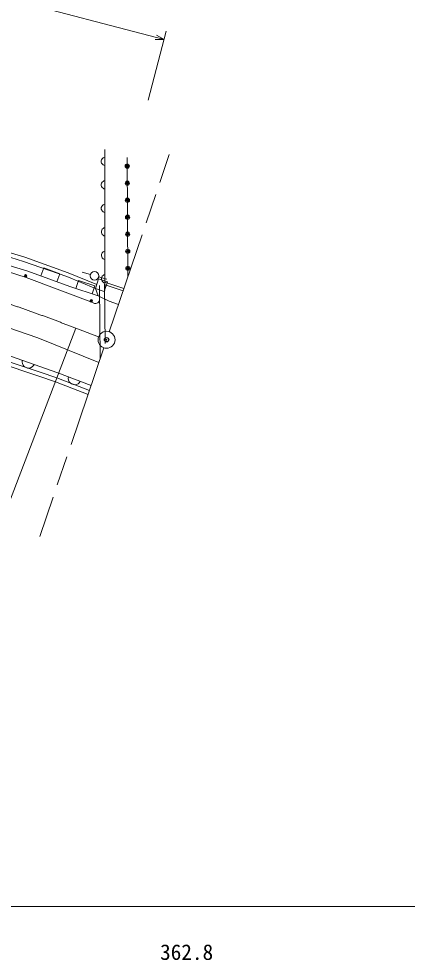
# Model space of a CAD drawing. Units: millimetres, scale not verified. Extents: x 40000 to 680000, y 20000 to 380000.
# Drawn here: x 411092 to 456701, y 198715 to 309261 of the extents above; entities that cross this region are included whole.
import ezdxf
from ezdxf.enums import TextEntityAlignment as Align

# ---------------------------------------------------------------- set-up
doc = ezdxf.new("R2010")
doc.units = ezdxf.units.MM
doc.header["$LTSCALE"] = 1000
doc.header["$PDMODE"] = 32
doc.header["$PDSIZE"] = 500
doc.linetypes.add('CHAIN', pattern=[18.5, 12, -1.5, 3.5, -1.5])
for name, color, linetype, lineweight in [('M-BGD', 7, 'Continuous', 13), ('M-BMK', 2, 'CHAIN', 13), ('M-BMK-SRVR', 3, 'Continuous', 13), ('M-STR-HTXT', 7, 'Continuous', 13), ('M-STR-STRC', 7, 'Continuous', 13), ('M-TTL-BAND', 7, 'Continuous', 13)]:
    doc.layers.add(name, color=color, linetype=linetype, lineweight=lineweight)
doc.layers.add('M-OTRS', color=6, linetype='Continuous')
doc.styles.add('ＭＳ ゴシック', font='')
doc.styles.get('ＭＳ ゴシック').set_extended_font_data('MS Gothic')

msp = doc.modelspace()

# ---------------------------------------------------------------- linework, layer by layer
at = {"layer": 'M-BGD'}
for p, q in [((421080, 292980), (420980, 292920)), ((421200, 293020), (421080, 292980)), ((421206, 277359), (421200, 293898)), ((423821, 292962), (423900, 278956)), ((420820, 292719), (420780, 292599)), ((420780, 292599), (420780, 292439)), ((420780, 292439), (420820, 292319)), ((420880, 292819), (420820, 292719)), ((420820, 292319), (420880, 292219)), ((420980, 292920), (420880, 292819)), ((420880, 292219), (420980, 292120)), ((420980, 292120), (421080, 292060)), ((421080, 292060), (421200, 292020)), ((420821, 289963), (420781, 289843)), ((420781, 289843), (420781, 289683)), ((420781, 289683), (420821, 289563)), ((420881, 290063), (420821, 289963)), ((420981, 290163), (420881, 290063)), ((421081, 290223), (420981, 290163)), ((421201, 290263), (421081, 290223)), ((420821, 289563), (420881, 289463)), ((420881, 289463), (420982, 289363)), ((420982, 289363), (421082, 289303)), ((421082, 289303), (421202, 289263)), ((421082, 287466), (420982, 287406)), ((421202, 287506), (421082, 287466)), ((420822, 287206), (420782, 287086)), ((420782, 287086), (420782, 286926)), ((420782, 286926), (420823, 286806)), ((420882, 287306), (420822, 287206)), ((420823, 286806), (420883, 286706)), ((420982, 287406), (420882, 287306)), ((420883, 286706), (420983, 286606)), ((420983, 286606), (421083, 286546)), ((421083, 286546), (421203, 286506)), ((420823, 284450), (420784, 284330)), ((420784, 284330), (420784, 284170)), ((420784, 284170), (420824, 284050)), ((420883, 284550), (420823, 284450)), ((420983, 284650), (420883, 284550)), ((421083, 284710), (420983, 284650)), ((421203, 284750), (421083, 284710)), ((405280, 283227), (411783, 281253)), ((420824, 284050), (420884, 283950)), ((420884, 283950), (420984, 283850)), ((420984, 283850), (421084, 283790)), ((421084, 283790), (421204, 283750)), ((405142, 282747), (411627, 280778)), ((405142, 282747), (411627, 280778)), ((420984, 281893), (420885, 281793)), ((421084, 281953), (420984, 281893)), ((421204, 281993), (421084, 281953)), ((412148, 279620), (406705, 281299)), ((411783, 281253), (416901, 279450)), ((420825, 281693), (420785, 281573)), ((420785, 281573), (420785, 281413)), ((420785, 281413), (420825, 281293)), ((420885, 281793), (420825, 281693)), ((420825, 281293), (420885, 281193)), ((420885, 281193), (420985, 281093)), ((420985, 281093), (421085, 281033)), ((421085, 281033), (421205, 280993)), ((411960, 278889), (406439, 280614)), ((411627, 280778), (416723, 278983)), ((411627, 280778), (416723, 278983)), ((414012, 280004), (413670, 279065)), ((415891, 279319), (414012, 280004)), ((419551, 276013), (411960, 278889)), ((417070, 277825), (412148, 279620)), ((415549, 278380), (415891, 279319)), ((416723, 278983), (420081, 277593)), ((416723, 278983), (420081, 277593)), ((416901, 279450), (420272, 278055)), ((419494, 279222), (418535, 279506)), ((420457, 278722), (420081, 277593)), ((420457, 278951), (421423, 278692)), ((421500, 278375), (420457, 278722)), ((420826, 278937), (420786, 278817)), ((420786, 278817), (420786, 278657)), ((420786, 278657), (420826, 278537)), ((420886, 279037), (420826, 278937)), ((420986, 279137), (420886, 279037)), ((421086, 279197), (420986, 279137)), ((421206, 279237), (421086, 279197)), ((420428, 276725), (417070, 277825)), ((418110, 278536), (417799, 277586)), ((420011, 277914), (418110, 278536)), ((419700, 276963), (420011, 277914)), ((420081, 277593), (420428, 276725)), ((420081, 277593), (421123, 277246)), ((420645, 269352), (420550, 277963)), ((420826, 278537), (420886, 278437)), ((420886, 278437), (420986, 278337)), ((420986, 278337), (421086, 278277)), ((421086, 278277), (421206, 278237)), ((423343, 277313), (421107, 278061)), ((421123, 277246), (421500, 278375)), ((421225, 271148), (421150, 277970)), ((423440, 277597), (421202, 278346)), ((421702, 276088), (420428, 276725)), ((419832, 275907), (419551, 276013)), ((419981, 275850), (419832, 275907)), ((420126, 275838), (419981, 275850)), ((420241, 275859), (420126, 275838)), ((420370, 275917), (420241, 275859)), ((420462, 275989), (420370, 275917)), ((420542, 276087), (420462, 275989)), ((420570, 276162), (420542, 276087)), ((421702, 276088), (422798, 275704)), ((408726, 270100), (415657, 267681)), ((408371, 268991), (413446, 267278)), ((408523, 269468), (413606, 267752)), ((411483, 269138), (411480, 268948)), ((411480, 268948), (411516, 268777)), ((411516, 268777), (411608, 268586)), ((412783, 268493), (412899, 268643)), ((411608, 268586), (411720, 268451)), ((411720, 268451), (411870, 268335)), ((411870, 268335), (412097, 268256)), ((412097, 268256), (412287, 268253)), ((412287, 268253), (412458, 268289)), ((412458, 268289), (412649, 268381)), ((412649, 268381), (412783, 268493)), ((413606, 267752), (415556, 267093)), ((415657, 267681), (419572, 266191)), ((413446, 267278), (415386, 266623)), ((415386, 266623), (419217, 265144)), ((415556, 267093), (419397, 265611)), ((416914, 267203), (416906, 267013)), ((416906, 267013), (416936, 266841)), ((416936, 266841), (417023, 266647)), ((417023, 266647), (417131, 266510)), ((417131, 266510), (417278, 266390)), ((418058, 266414), (418195, 266522)), ((418195, 266522), (418315, 266669)), ((417278, 266390), (417503, 266305)), ((417503, 266305), (417692, 266297)), ((417692, 266297), (417864, 266327)), ((417864, 266327), (418058, 266414))]:
    msp.add_line(p, q, dxfattribs=at)
for centre, radius in [((423826, 291962), 250), ((423826, 291962), 150), ((423826, 291962), 50), ((423838, 289961), 250), ((423838, 289961), 150), ((423838, 289961), 50), ((423849, 287960), 250), ((423849, 287960), 150), ((423849, 287960), 50), ((423860, 285959), 250), ((423860, 285959), 150), ((423860, 285959), 50), ((423872, 283958), 250), ((423872, 283958), 150), ((423872, 283958), 50), ((423883, 281957), 250), ((423883, 281957), 150), ((423883, 281957), 50), ((423894, 279956), 250), ((423894, 279956), 150), ((423894, 279956), 50), ((411893, 279067), 150), ((411893, 279067), 90), ((411893, 279067), 30), ((419974, 279080), 500), ((419604, 276153), 150), ((419604, 276153), 90), ((419604, 276153), 30)]:
    msp.add_circle(centre, radius, dxfattribs=at)
at = {"layer": 'M-BMK'}
for p, q in [((421718, 272517), (428764, 293313)), ((420462, 271922), (417773, 272935)), ((421076, 270623), (413555, 248459))]:
    msp.add_line(p, q, dxfattribs=at)
msp.add_arc((345274, 86538), 200000, 68.74644, 85.20814, dxfattribs=at)
at = {"layer": 'M-BMK-SRVR'}
for radius in [1000, 40]:
    msp.add_circle((421397, 271570), radius, dxfattribs=at)
at = {"layer": 'M-OTRS'}
msp.add_point((421397, 271570), dxfattribs=at)
at = {"layer": 'M-STR-HTXT'}
for p, q in [((379193, 319672), (428153, 306832)), ((428407, 307799), (426283, 299701)), ((427257, 307356), (428153, 306832)), ((428153, 306832), (427115, 306815)), ((417773, 272935), (408090, 247598))]:
    msp.add_line(p, q, dxfattribs=at)
at = {"layer": 'M-STR-STRC'}
for p, q in [((406940, 273958), (413337, 271812)), ((413337, 271812), (420493, 268904))]:
    msp.add_line(p, q, dxfattribs=at)
at = {"layer": 'M-TTL-BAND'}
msp.add_line((40000, 205000), (579000, 205000), dxfattribs=at)

# ---------------------------------------------------------------- texts
at = {"layer": 'M-TTL-BAND', "style": 'ＭＳ ゴシック'}
msp.add_text('362.8', height=1833, dxfattribs=at).set_placement((430800, 198195), align=Align.BOTTOM_CENTER)

doc.saveas('drawing.dxf')
